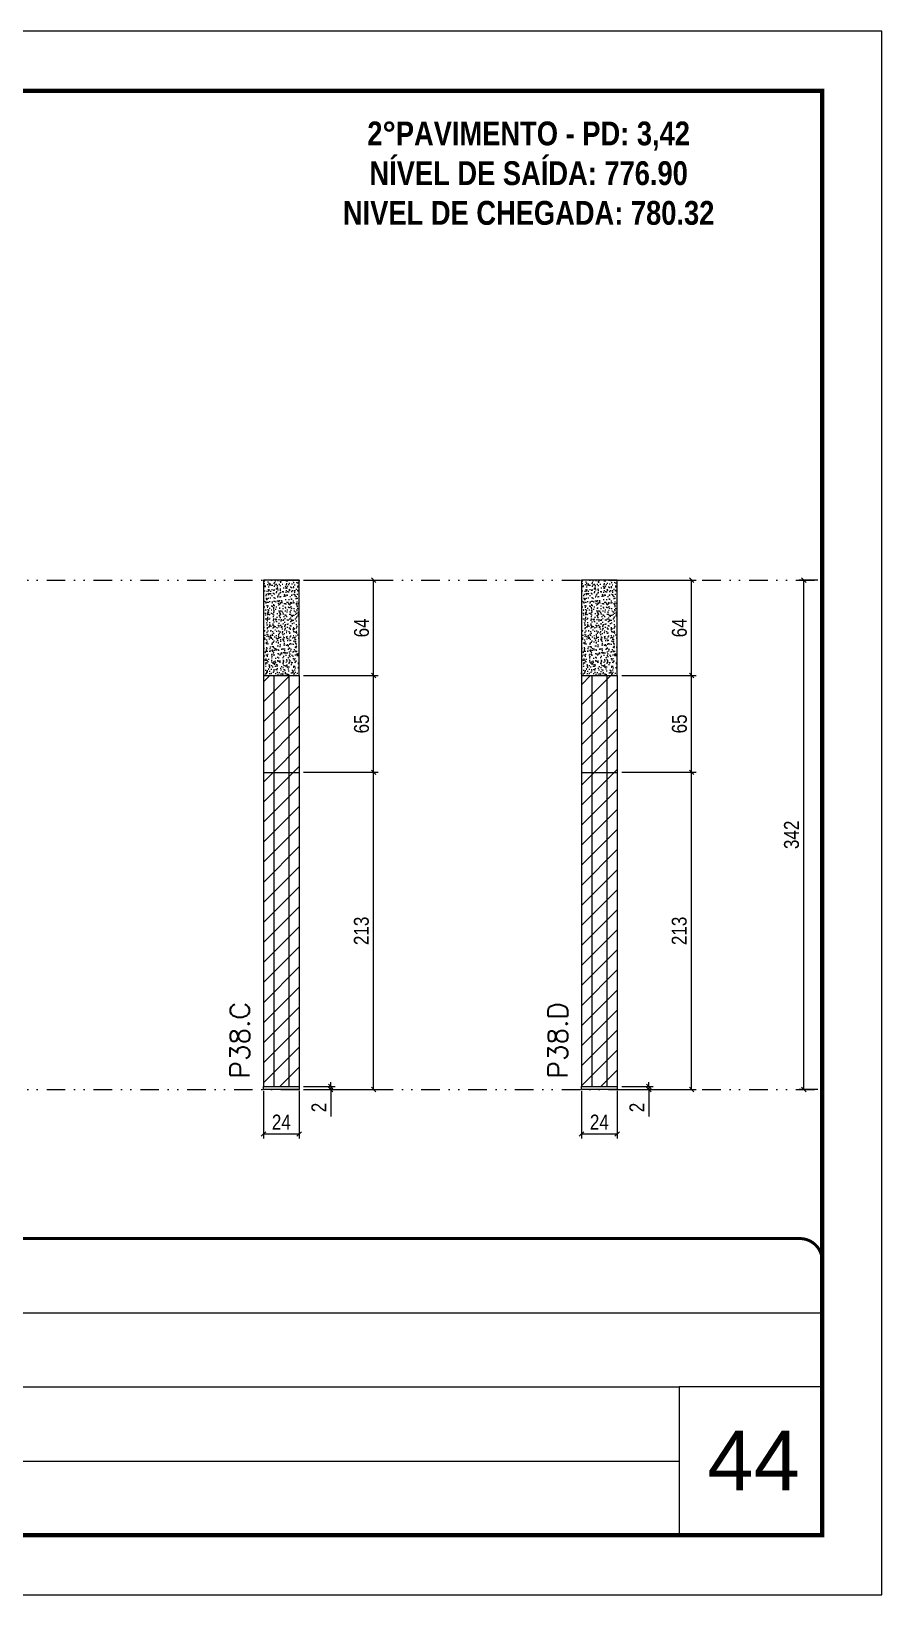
# Model space of a CAD drawing. Extents: x 14400 to 27878, y -21631 to 6985.
# Drawn here: x 20082 to 20653, y -5551 to -4501 of the extents above; entities that cross this region are included whole.
import ezdxf

# ---------------------------------------------------------------- set-up
doc = ezdxf.new("R2010")
doc.units = 0
for name, pattern in [('CONTINUO', [0]), ('DASHED', [0.75, 0.5, -0.25]), ('DIVIDE2', [0.625, 0.25, -0.125, 0, -0.125, 0, -0.125])]:
    doc.linetypes.add(name, pattern=pattern)
for name, color, linetype, lineweight in [('CARIMBO', 255, 'Continuous', 9), ('Folhas', 255, 'Continuous', 9), ('Hachura', 251, 'Continuous', 9), ('SARRAFO DE PRESSAO', 251, 'DASHED', 9), ('Texto Seção', 7, 'Continuous', 15)]:
    doc.layers.add(name, color=color, linetype=linetype, lineweight=lineweight)
for name, color, linetype in [('COTA', 241, 'Continuous'), ('NOMENCLATURA', 7, 'Continuous'), ('Nível', 160, 'Continuous'), ('Painéis', 200, 'Continuous'), ('SARR_2.2x7', 40, 'Continuous')]:
    doc.layers.add(name, color=color, linetype=linetype)
doc.styles.add('ARIAL', font='arial.ttf')
doc.styles.add('COTA TECNICA', font='techl___.ttf', dxfattribs={"height": 10})
doc.styles.add('COTA TECNICA-50', font='techl___.ttf', dxfattribs={"height": 10})
doc.styles.add('REGUA-120', font='ROMANS.shx', dxfattribs={"height": 15})
doc.styles.add('ROMANC', font='techb___.ttf', dxfattribs={"height": 2.5})
doc.dimstyles.new('COTA PAINEL-50', dxfattribs={"dimtxt": 10, "dimasz": 3, "dimexe": 3, "dimexo": 3, "dimgap": 3, "dimtad": 1, "dimdec": 1, "dimzin": 12, "dimdsep": 46, "dimtxsty": 'COTA TECNICA-50', "dimblk1": 'OBLIQUE', "dimblk2": 'OBLIQUE', "dimsah": 1, "dimcen": 0.9, "dimclrd": 4, "dimclre": 4, "dimclrt": 240, "dimadec": 1, "dimazin": 3, "dimtfac": 1, "dimtdec": 1, "dimtmove": 0, "dimatfit": 3, "dimfxl": 1, "dimtolj": 1, "dimtzin": 12, "dimarcsym": 0})
doc.dimstyles.new('PAINEL', dxfattribs={"dimtxt": 10, "dimasz": 3, "dimexe": 3, "dimexo": 3, "dimgap": 3, "dimtad": 1, "dimdec": 1, "dimzin": 12, "dimdsep": 46, "dimtxsty": 'COTA TECNICA', "dimblk1": 'OBLIQUE', "dimblk2": 'OBLIQUE', "dimsah": 1, "dimcen": 0.9, "dimclrd": 4, "dimclre": 4, "dimclrt": 240, "dimadec": 1, "dimazin": 3, "dimtfac": 1, "dimtdec": 1, "dimtmove": 0, "dimatfit": 3, "dimfxl": 1, "dimtolj": 1, "dimtzin": 12, "dimarcsym": 0})

# ---------------------------------------------------------------- blocks, each defined once
blk = doc.blocks.new('9999999999')
at = {"color": 30, "linetype": 'CONTINUO'}
for p, q in [((98564.6, 34379.6), (99584, 34379.6)), ((98564.6, 34329.8), (99488, 34329.8)), ((99584, 34329.8), (99488, 34329.8)), ((99488, 34329.8), (99488, 34230.2)), ((98564.6, 34280), (99488, 34280))]:
    blk.add_line(p, q, dxfattribs=at)
at = {"color": 30, "linetype": 'CONTINUO', "const_width": 2}
blk.add_lwpolyline([(99584, 34230.2), (99584, 34414.4, 0.414214), (99569, 34429.4), (98229, 34429.4, 0.414214), (98214, 34414.4), (98214, 34245.2, 0.414214), (98229, 34230.2), (99584, 34230.2)], format="xyb", dxfattribs=at)
at = {"layer": 'Folhas'}
blk.add_lwpolyline([(98139, 34190.2), (99624, 34190.2), (99624, 35240.2), (98139, 35240.2)], close=True, dxfattribs=at)
at = {"layer": 'Folhas', "color": 30, "const_width": 3}
blk.add_lwpolyline([(98214, 34230.2), (99584, 34230.2), (99584, 35200.2), (98214, 35200.2)], close=True, dxfattribs=at)
blk = doc.blocks.new('_Oblique')
at = {"color": 0, "linetype": 'ByBlock', "lineweight": -2}
blk.add_line((-0.5, -0.5), (0.5, 0.5), dxfattribs=at)
blk = doc.blocks.new('*D2081')
at = {"layer": 'COTA', "color": 4, "lineweight": -2, "transparency": 16777216}
for p, q in [((20238.2, -5212.7), (20238.2, -5244.6)), ((20262.2, -5212.7), (20262.2, -5244.6)), ((20238.2, -5241.6), (20262.2, -5241.6))]:
    blk.add_line(p, q, dxfattribs=at)
at = {"layer": 'Defpoints', "color": 0, "transparency": 16777216}
for p in [(20238.2, -5209.7), (20262.2, -5209.7), (20262.2, -5241.6)]:
    blk.add_point(p, dxfattribs=at)
at = {"layer": 'COTA', "color": 4, "lineweight": -2, "transparency": 16777216, "xscale": 3, "yscale": 3, "zscale": 3, "rotation": 180}
blk.add_blockref('_Oblique', (20238.2, -5241.6), dxfattribs=at)
at = {"layer": 'COTA', "color": 4, "lineweight": -2, "transparency": 16777216, "xscale": 3, "yscale": 3, "zscale": 3}
blk.add_blockref('_Oblique', (20262.2, -5241.6), dxfattribs=at)
at = {"layer": 'COTA', "color": 240, "transparency": 16777216, "insert": (20250.2, -5233.6), "char_height": 10, "attachment_point": 5, "style": 'COTA TECNICA'}
blk.add_mtext('\\A1;24', dxfattribs=at)
blk = doc.blocks.new('*D2082')
at = {"layer": 'COTA', "color": 4, "lineweight": -2, "transparency": 16777216}
for p, q in [((20283.4, -5209.7), (20283.4, -5206.7)), ((20265.2, -5209.7), (20286.4, -5209.7)), ((20265.2, -5211.7), (20286.4, -5211.7)), ((20283.4, -5209.7), (20283.4, -5211.7)), ((20283.4, -5211.7), (20283.4, -5229.9))]:
    blk.add_line(p, q, dxfattribs=at)
at = {"layer": 'Defpoints', "color": 0, "transparency": 16777216}
for p in [(20262.2, -5209.7), (20262.2, -5211.7), (20283.4, -5209.7)]:
    blk.add_point(p, dxfattribs=at)
at = {"layer": 'COTA', "color": 4, "lineweight": -2, "transparency": 16777216, "xscale": 3, "yscale": 3, "zscale": 3}
for p, rotation in [((20283.4, -5209.7), 270), ((20283.4, -5211.7), 90)]:
    blk.add_blockref('_Oblique', p, dxfattribs=dict(at, rotation=rotation))
at = {"layer": 'COTA', "color": 240, "transparency": 16777216, "insert": (20275.4, -5223.8), "char_height": 10, "attachment_point": 5, "rotation": 90, "style": 'COTA TECNICA-50'}
blk.add_mtext('\\A1;2', dxfattribs=at)
blk = doc.blocks.new('*D2083')
at = {"layer": 'COTA', "color": 4, "lineweight": -2, "transparency": 16777216}
for p, q in [((20265.2, -4998.7), (20315.2, -4998.7)), ((20312.2, -5211.7), (20312.2, -4998.7)), ((20265.2, -5211.7), (20315.2, -5211.7))]:
    blk.add_line(p, q, dxfattribs=at)
at = {"layer": 'Defpoints', "color": 0, "transparency": 16777216}
for p in [(20262.2, -4998.7), (20312.2, -4998.7), (20262.2, -5211.7)]:
    blk.add_point(p, dxfattribs=at)
at = {"layer": 'COTA', "color": 4, "lineweight": -2, "transparency": 16777216, "xscale": 3, "yscale": 3, "zscale": 3}
for p, rotation in [((20312.2, -4998.7), 90), ((20312.2, -5211.7), 270)]:
    blk.add_blockref('_Oblique', p, dxfattribs=dict(at, rotation=rotation))
at = {"layer": 'COTA', "color": 240, "transparency": 16777216, "insert": (20304, -5105.2), "char_height": 10, "attachment_point": 5, "rotation": 90, "style": 'COTA TECNICA-50'}
blk.add_mtext('\\A1;213', dxfattribs=at)
blk = doc.blocks.new('*D2084')
at = {"layer": 'COTA', "color": 4, "lineweight": -2, "transparency": 16777216}
for p, q in [((20265.2, -4869.7), (20315.2, -4869.7)), ((20312.2, -4933.7), (20312.2, -4869.7)), ((20265.2, -4933.7), (20315.2, -4933.7))]:
    blk.add_line(p, q, dxfattribs=at)
at = {"layer": 'Defpoints', "color": 0, "transparency": 16777216}
for p in [(20262.2, -4869.7), (20312.2, -4869.7), (20262.2, -4933.7)]:
    blk.add_point(p, dxfattribs=at)
at = {"layer": 'COTA', "color": 4, "lineweight": -2, "transparency": 16777216, "xscale": 3, "yscale": 3, "zscale": 3}
for p, rotation in [((20312.2, -4869.7), 90), ((20312.2, -4933.7), 270)]:
    blk.add_blockref('_Oblique', p, dxfattribs=dict(at, rotation=rotation))
at = {"layer": 'COTA', "color": 240, "transparency": 16777216, "insert": (20304.1, -4901.7), "char_height": 10, "attachment_point": 5, "rotation": 90, "style": 'COTA TECNICA'}
blk.add_mtext('\\A1;64', dxfattribs=at)
blk = doc.blocks.new('*D2077')
at = {"layer": 'COTA', "color": 4, "lineweight": -2, "transparency": 16777216}
for p, q in [((20451.8, -5212.7), (20451.8, -5244.6)), ((20475.8, -5212.7), (20475.8, -5244.6)), ((20451.8, -5241.6), (20475.8, -5241.6))]:
    blk.add_line(p, q, dxfattribs=at)
at = {"layer": 'Defpoints', "color": 0, "transparency": 16777216}
for p in [(20451.8, -5209.7), (20475.8, -5209.7), (20475.8, -5241.6)]:
    blk.add_point(p, dxfattribs=at)
at = {"layer": 'COTA', "color": 4, "lineweight": -2, "transparency": 16777216, "xscale": 3, "yscale": 3, "zscale": 3, "rotation": 180}
blk.add_blockref('_Oblique', (20451.8, -5241.6), dxfattribs=at)
at = {"layer": 'COTA', "color": 4, "lineweight": -2, "transparency": 16777216, "xscale": 3, "yscale": 3, "zscale": 3}
blk.add_blockref('_Oblique', (20475.8, -5241.6), dxfattribs=at)
at = {"layer": 'COTA', "color": 240, "transparency": 16777216, "insert": (20463.8, -5233.6), "char_height": 10, "attachment_point": 5, "style": 'COTA TECNICA'}
blk.add_mtext('\\A1;24', dxfattribs=at)
blk = doc.blocks.new('*D2078')
at = {"layer": 'COTA', "color": 4, "lineweight": -2, "transparency": 16777216}
for p, q in [((20497, -5209.7), (20497, -5206.7)), ((20478.8, -5209.7), (20500, -5209.7)), ((20478.8, -5211.7), (20500, -5211.7)), ((20497, -5209.7), (20497, -5211.7)), ((20497, -5211.7), (20497, -5229.9))]:
    blk.add_line(p, q, dxfattribs=at)
at = {"layer": 'Defpoints', "color": 0, "transparency": 16777216}
for p in [(20475.8, -5209.7), (20475.8, -5211.7), (20497, -5209.7)]:
    blk.add_point(p, dxfattribs=at)
at = {"layer": 'COTA', "color": 4, "lineweight": -2, "transparency": 16777216, "xscale": 3, "yscale": 3, "zscale": 3}
for p, rotation in [((20497, -5209.7), 270), ((20497, -5211.7), 90)]:
    blk.add_blockref('_Oblique', p, dxfattribs=dict(at, rotation=rotation))
at = {"layer": 'COTA', "color": 240, "transparency": 16777216, "insert": (20489, -5223.8), "char_height": 10, "attachment_point": 5, "rotation": 90, "style": 'COTA TECNICA-50'}
blk.add_mtext('\\A1;2', dxfattribs=at)
blk = doc.blocks.new('*D2079')
at = {"layer": 'COTA', "color": 4, "lineweight": -2, "transparency": 16777216}
for p, q in [((20478.8, -4998.7), (20528.8, -4998.7)), ((20525.8, -5211.7), (20525.8, -4998.7)), ((20478.8, -5211.7), (20528.8, -5211.7))]:
    blk.add_line(p, q, dxfattribs=at)
at = {"layer": 'Defpoints', "color": 0, "transparency": 16777216}
for p in [(20475.8, -4998.7), (20525.8, -4998.7), (20475.8, -5211.7)]:
    blk.add_point(p, dxfattribs=at)
at = {"layer": 'COTA', "color": 4, "lineweight": -2, "transparency": 16777216, "xscale": 3, "yscale": 3, "zscale": 3}
for p, rotation in [((20525.8, -4998.7), 90), ((20525.8, -5211.7), 270)]:
    blk.add_blockref('_Oblique', p, dxfattribs=dict(at, rotation=rotation))
at = {"layer": 'COTA', "color": 240, "transparency": 16777216, "insert": (20517.5, -5105.2), "char_height": 10, "attachment_point": 5, "rotation": 90, "style": 'COTA TECNICA-50'}
blk.add_mtext('\\A1;213', dxfattribs=at)
blk = doc.blocks.new('*D2080')
at = {"layer": 'COTA', "color": 4, "lineweight": -2, "transparency": 16777216}
for p, q in [((20478.8, -4869.7), (20528.8, -4869.7)), ((20525.8, -4933.7), (20525.8, -4869.7)), ((20478.8, -4933.7), (20528.8, -4933.7))]:
    blk.add_line(p, q, dxfattribs=at)
at = {"layer": 'Defpoints', "color": 0, "transparency": 16777216}
for p in [(20475.8, -4869.7), (20525.8, -4869.7), (20475.8, -4933.7)]:
    blk.add_point(p, dxfattribs=at)
at = {"layer": 'COTA', "color": 4, "lineweight": -2, "transparency": 16777216, "xscale": 3, "yscale": 3, "zscale": 3}
for p, rotation in [((20525.8, -4869.7), 90), ((20525.8, -4933.7), 270)]:
    blk.add_blockref('_Oblique', p, dxfattribs=dict(at, rotation=rotation))
at = {"layer": 'COTA', "color": 240, "transparency": 16777216, "insert": (20517.6, -4901.7), "char_height": 10, "attachment_point": 5, "rotation": 90, "style": 'COTA TECNICA'}
blk.add_mtext('\\A1;64', dxfattribs=at)
blk = doc.blocks.new('*D2076')
at = {"layer": 'COTA', "color": 4, "lineweight": -2, "transparency": 16777216}
for p, q in [((20478.8, -4933.7), (20528.8, -4933.7)), ((20525.8, -4998.7), (20525.8, -4933.7)), ((20478.8, -4998.7), (20528.8, -4998.7))]:
    blk.add_line(p, q, dxfattribs=at)
at = {"layer": 'Defpoints', "color": 0, "transparency": 16777216}
for p in [(20475.8, -4933.7), (20525.8, -4933.7), (20475.8, -4998.7)]:
    blk.add_point(p, dxfattribs=at)
at = {"layer": 'COTA', "color": 4, "lineweight": -2, "transparency": 16777216, "xscale": 3, "yscale": 3, "zscale": 3}
for p, rotation in [((20525.8, -4933.7), 90), ((20525.8, -4998.7), 270)]:
    blk.add_blockref('_Oblique', p, dxfattribs=dict(at, rotation=rotation))
at = {"layer": 'COTA', "color": 240, "transparency": 16777216, "insert": (20517.6, -4966.2), "char_height": 10, "attachment_point": 5, "rotation": 90, "style": 'COTA TECNICA'}
blk.add_mtext('\\A1;65', dxfattribs=at)
blk = doc.blocks.new('*D2075')
at = {"layer": 'COTA', "color": 4, "lineweight": -2, "transparency": 16777216}
for p, q in [((20265.2, -4933.7), (20315.2, -4933.7)), ((20312.2, -4998.7), (20312.2, -4933.7)), ((20265.2, -4998.7), (20315.2, -4998.7))]:
    blk.add_line(p, q, dxfattribs=at)
at = {"layer": 'Defpoints', "color": 0, "transparency": 16777216}
for p in [(20262.2, -4933.7), (20312.2, -4933.7), (20262.2, -4998.7)]:
    blk.add_point(p, dxfattribs=at)
at = {"layer": 'COTA', "color": 4, "lineweight": -2, "transparency": 16777216, "xscale": 3, "yscale": 3, "zscale": 3}
for p, rotation in [((20312.2, -4933.7), 90), ((20312.2, -4998.7), 270)]:
    blk.add_blockref('_Oblique', p, dxfattribs=dict(at, rotation=rotation))
at = {"layer": 'COTA', "color": 240, "transparency": 16777216, "insert": (20304.1, -4966.2), "char_height": 10, "attachment_point": 5, "rotation": 90, "style": 'COTA TECNICA'}
blk.add_mtext('\\A1;65', dxfattribs=at)
blk = doc.blocks.new('*D2104')
at = {"layer": 'COTA', "color": 4, "lineweight": -2, "transparency": 16777216}
for p, q in [((20610.5, -4869.7), (20598.1, -4869.7)), ((20601.1, -5211.7), (20601.1, -4869.7)), ((20610.5, -5211.7), (20598.1, -5211.7))]:
    blk.add_line(p, q, dxfattribs=at)
at = {"layer": 'Defpoints', "color": 0, "transparency": 16777216}
for p in [(20601.1, -4869.7), (20613.5, -4869.7), (20613.5, -5211.7)]:
    blk.add_point(p, dxfattribs=at)
at = {"layer": 'COTA', "color": 4, "lineweight": -2, "transparency": 16777216, "xscale": 3, "yscale": 3, "zscale": 3}
for p, rotation in [((20601.1, -4869.7), 90), ((20601.1, -5211.7), 270)]:
    blk.add_blockref('_Oblique', p, dxfattribs=dict(at, rotation=rotation))
at = {"layer": 'COTA', "color": 240, "transparency": 16777216, "insert": (20592.9, -5040.7), "char_height": 10, "attachment_point": 5, "rotation": 90, "style": 'COTA TECNICA'}
blk.add_mtext('\\A1;342', dxfattribs=at)

msp = doc.modelspace()

# ---------------------------------------------------------------- hatches: boundary and pattern name
at = {"layer": 'COTA'}
h = msp.add_hatch(dxfattribs=at)
h.set_pattern_fill('AR-CONC', color=256, scale=0.03)
h.set_pattern_definition([(50, (-1, 242), (5.4655401, -0.4781726), [0.5715, -6.2865]), (355, (-1, 242), (-1.0573026, 5.7317054), [0.4572, -5.0292175]), (100.451445, (-0.5445, 241.96), (4.4082374, 5.2535326), [0.4857003, -5.3427073]), (46.1842, (-1, 243.524), (8.1323712, -1.2612698), [0.85725, -9.42975]), (96.635558, (-0.322, 243.419), (7.122124, 7.4227837), [0.7285507, -8.0140682]), (351.18415, (-1, 243.524), (7.122124, 7.4227837), [0.685799, -7.543792]), (21, (-0.238, 243.143), (4.5484317, -3.0679559), [0.5715, -6.2865]), (326, (-0.238, 243.143), (1.8540609, 5.525639), [0.4572, -5.0292]), (71.451445, (0.141, 242.8873), (6.4024926, 2.457683), [0.4857003, -5.3426981]), (37.5, (-1, 242), (0.0926581, 2.53665117), [0, -4.96824, 0, -5.1054, 0, -5.04825]), (7.5, (-1, 242), (2.00458988, 3.00541724), [0, -2.91084, 0, -4.85394, 0, -1.92405]), (327.5, (-2.6993, 242), (4.06771786, -0.17186232), [0, -1.905, 0, -5.9436, 0, -7.8867]), (317.5, (-3.4613, 242), (4.44387544, 0.76279473), [0, -2.4765, 0, -3.94716, 0, -5.6007])])
h.paths.add_polyline_path([(20262.25, -4869.74), (20238.25, -4869.74), (20238.25, -4933.74), (20262.25, -4933.74)])
h = msp.add_hatch(dxfattribs=at)
h.set_pattern_fill('AR-CONC', color=256, scale=0.03)
h.set_pattern_definition([(50, (212.5154, 242), (5.4655401, -0.4781726), [0.5715, -6.2865]), (355, (212.5154, 242), (-1.0573026, 5.7317054), [0.4572, -5.0292175]), (100.451445, (212.971, 241.96), (4.4082374, 5.2535326), [0.4857003, -5.3427073]), (46.1842, (212.5154, 243.524), (8.1323712, -1.2612698), [0.85725, -9.42975]), (96.635558, (213.193, 243.419), (7.122124, 7.4227837), [0.7285507, -8.0140682]), (351.18415, (212.515, 243.524), (7.122124, 7.4227837), [0.685799, -7.543792]), (21, (213.2774, 243.143), (4.5484317, -3.0679559), [0.5715, -6.2865]), (326, (213.2774, 243.143), (1.8540609, 5.525639), [0.4572, -5.0292]), (71.451445, (213.6565, 242.8873), (6.4024926, 2.457683), [0.4857003, -5.3426981]), (37.5, (212.5154, 242), (0.0926581, 2.53665117), [0, -4.96824, 0, -5.1054, 0, -5.04825]), (7.5, (212.5154, 242), (2.00458988, 3.00541724), [0, -2.91084, 0, -4.85394, 0, -1.92405]), (327.5, (210.8162, 242), (4.06771786, -0.17186232), [0, -1.905, 0, -5.9436, 0, -7.8867]), (317.5, (210.054, 242), (4.44387544, 0.76279473), [0, -2.4765, 0, -3.94716, 0, -5.6007])])
h.paths.add_polyline_path([(20475.76, -4869.74), (20451.76, -4869.74), (20451.76, -4933.74), (20475.76, -4933.74)])
at = {"layer": 'Hachura', "linetype": 'ByBlock'}
h = msp.add_hatch(dxfattribs=at)
h.set_pattern_fill('ANSI31', color=256, scale=3)
h.paths.add_polyline_path([(19361.27, -4883.74), (19361.27, -4967.74), (19582.27, -4967.74), (19582.27, -4933.74), (19548.27, -4933.74), (19548.27, -4883.74)])
h.paths.add_polyline_path([(19794.02, -4933.74), (19794.02, -4967.74), (20015.02, -4967.74), (20015.02, -4933.74)])
h.paths.add_polyline_path([(20238.25, -4998.74), (20262.25, -4998.74), (20262.25, -4933.74), (20238.25, -4933.74)])
h.paths.add_polyline_path([(20475.76, -4933.74), (20451.76, -4933.74), (20451.76, -4998.74), (20475.76, -4998.74)])
h = msp.add_hatch(dxfattribs=at)
h.set_pattern_fill('ANSI31', color=256, scale=3)
h.paths.add_polyline_path([(19361.27, -4969.74), (19361.27, -5087.74), (19582.27, -5087.74), (19582.27, -4969.74)])
h.paths.add_polyline_path([(19361.27, -5087.74), (19361.27, -5209.74), (19582.27, -5209.74), (19582.27, -5087.74)])
h.paths.add_polyline_path([(19794.02, -5087.74), (19794.02, -5209.74), (20015.02, -5209.74), (20015.02, -5087.74)])
h.paths.add_polyline_path([(19794.02, -4969.74), (19794.02, -5087.74), (20015.02, -5087.74), (20015.02, -4969.74)])
h.paths.add_polyline_path([(20238.25, -5209.74), (20262.25, -5209.74), (20262.25, -4998.74), (20238.25, -4998.74)])
h.paths.add_polyline_path([(20475.76, -4998.74), (20451.76, -4998.74), (20451.76, -5209.74), (20475.76, -5209.74)])

# ---------------------------------------------------------------- linework, layer by layer
at = {"layer": 'COTA'}
for points in [[(20238.25, -4933.74), (20262.25, -4933.74), (20262.25, -4869.74), (20238.25, -4869.74)], [(20451.76, -4933.74), (20475.76, -4933.74), (20475.76, -4869.74), (20451.76, -4869.74)]]:
    msp.add_lwpolyline(points, close=True, dxfattribs=at)
at = {"layer": 'Nível', "color": 4, "linetype": 'DIVIDE2', "ltscale": 50}
for p, q in [((19243.47, -4869.74), (20613.47, -4869.74)), ((19243.47, -5211.74), (20613.47, -5211.74))]:
    msp.add_line(p, q, dxfattribs=at)
at = {"layer": 'Painéis'}
for p, q in [((20238.25, -4933.74), (20238.25, -5209.74)), ((20238.25, -4933.74), (20262.25, -4933.74)), ((20262.25, -4933.74), (20262.25, -5209.74)), ((20451.76, -4933.74), (20451.76, -5209.74)), ((20451.76, -4933.74), (20475.76, -4933.74)), ((20475.76, -4933.74), (20475.76, -5209.74)), ((20238.25, -4998.74), (20262.25, -4998.74)), ((20451.76, -4998.74), (20475.76, -4998.74)), ((20238.25, -5209.74), (20262.25, -5209.74)), ((20238.25, -5209.74), (20262.25, -5209.74)), ((20238.25, -5211.74), (20238.25, -5209.74)), ((20262.25, -5211.74), (20238.25, -5211.74)), ((20262.25, -5209.74), (20262.25, -5211.74)), ((20451.76, -5209.74), (20475.76, -5209.74)), ((20451.76, -5209.74), (20475.76, -5209.74)), ((20451.76, -5211.74), (20451.76, -5209.74)), ((20475.76, -5211.74), (20451.76, -5211.74)), ((20475.76, -5209.74), (20475.76, -5211.74))]:
    msp.add_line(p, q, dxfattribs=at)
at = {"layer": 'SARR_2.2x7'}
for p, q in [((20245.25, -4933.74), (20245.25, -4998.74)), ((20255.25, -4933.74), (20255.25, -4998.74)), ((20458.76, -4933.74), (20458.76, -4998.74)), ((20468.76, -4933.74), (20468.76, -4998.74)), ((20245.25, -4998.74), (20245.25, -5209.74)), ((20255.25, -4998.74), (20255.25, -5209.74)), ((20458.76, -4998.74), (20458.76, -5209.74)), ((20468.76, -4998.74), (20468.76, -5209.74))]:
    msp.add_line(p, q, dxfattribs=at)

# ---------------------------------------------------------------- block references
at = {"layer": 'SARRAFO DE PRESSAO', "color": 6, "linetype": 'ByBlock'}
msp.add_blockref('9999999999', (-78970.51, -39741.23), dxfattribs=at)

# ---------------------------------------------------------------- texts
at = {"layer": 'CARIMBO', "style": 'ARIAL'}
msp.add_text('44', height=40, dxfattribs=at).set_placement((20536.33, -5480.88))
at = {"layer": 'NOMENCLATURA', "color": 2, "insert": (20416.31, -4534.96), "char_height": 16, "attachment_point": 2, "style": 'ROMANC'}
msp.add_mtext_dynamic_manual_height_columns('\\P2°PAVIMENTO - PD: 3,42\\PNÍVEL DE SAÍDA: 776.90\\PNIVEL DE CHEGADA: 780.32', width=432.3511, gutter_width=1, heights=[0], dxfattribs=at)
at = {"layer": 'Texto Seção', "char_height": 13, "width": 370.6998, "attachment_point": 7, "rotation": 90, "style": 'REGUA-120'}
for s, insert in [('P38.C', (20228.8, -5204.33)), ('P38.D', (20442.31, -5204.33))]:
    msp.add_mtext(s, dxfattribs=dict(at, insert=insert))

# ---------------------------------------------------------------- dimensions: what is measured, and where the dimension line sits
at = {"layer": 'COTA'}
for base, p1, p2, dimstyle, picture, middle in [((20312.24, -4869.74), (20262.25, -4933.74), (20262.25, -4869.74), 'PAINEL', '*D2084', (20304.13, -4901.74)), ((20525.75, -4869.74), (20475.76, -4933.74), (20475.76, -4869.74), 'PAINEL', '*D2080', (20517.65, -4901.74)), ((20601.09, -4869.74), (20613.47, -5211.74), (20613.47, -4869.74), 'PAINEL', '*D2104', (20592.87, -5040.74)), ((20312.24, -4933.74), (20262.25, -4998.74), (20262.25, -4933.74), 'PAINEL', '*D2075', (20304.13, -4966.24)), ((20525.75, -4933.74), (20475.76, -4998.74), (20475.76, -4933.74), 'PAINEL', '*D2076', (20517.64, -4966.24)), ((20312.24, -4998.74), (20262.25, -5211.74), (20262.25, -4998.74), 'COTA PAINEL-50', '*D2083', (20304.02, -5105.24)), ((20525.75, -4998.74), (20475.76, -5211.74), (20475.76, -4998.74), 'COTA PAINEL-50', '*D2079', (20517.53, -5105.24))]:
    dim = msp.add_linear_dim(base=base, p1=p1, p2=p2, angle=90, dimstyle=dimstyle, dxfattribs=at)
    dim.commit()
    dim.dimension.update_dxf_attribs({"geometry": picture, "text_midpoint": middle})
for base, p1, p2, picture, middle in [((20283.44, -5209.74), (20262.25, -5211.74), (20262.25, -5209.74), '*D2082', (20283.44, -5223.8)), ((20496.96, -5209.74), (20475.76, -5211.74), (20475.76, -5209.74), '*D2078', (20496.96, -5223.8))]:
    dim = msp.add_linear_dim(base=base, p1=p1, p2=p2, angle=90, dimstyle='COTA PAINEL-50', dxfattribs=at)
    dim.commit()
    dim.dimension.update_dxf_attribs({"geometry": picture, "text_midpoint": middle, "dimtype": 160})
for base, p1, p2, picture, middle in [((20262.25, -5241.63), (20238.25, -5209.74), (20262.25, -5209.74), '*D2081', (20250.25, -5233.56)), ((20475.76, -5241.63), (20451.76, -5209.74), (20475.76, -5209.74), '*D2077', (20463.76, -5233.56))]:
    dim = msp.add_linear_dim(base=base, p1=p1, p2=p2, dimstyle='PAINEL', override={"dimarcsym": 2}, dxfattribs=at)
    dim.commit()
    dim.dimension.update_dxf_attribs({"geometry": picture, "text_midpoint": middle})

doc.saveas('drawing.dxf')
